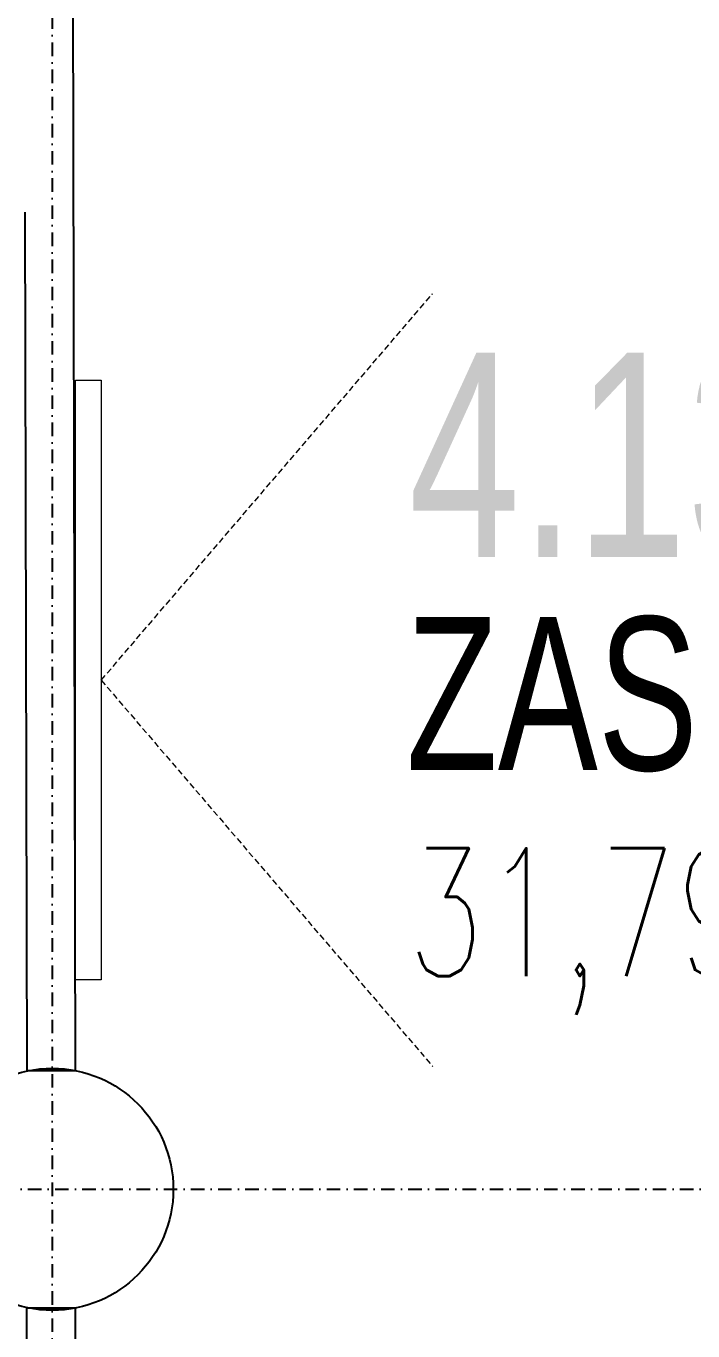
# Model space of a CAD drawing. Header units: millimetres. Extents: x -3035503 to 19821, y 792 to 235380.
# Drawn here: x -2941459 to -2940082, y 179293 to 181990 of the extents above; entities that cross this region are included whole.
import ezdxf

# ---------------------------------------------------------------- set-up
doc = ezdxf.new("R2010")
doc.units = ezdxf.units.MM
for name, pattern in [('AUSGEZOGEN', [0]), ('DD4', [0.8, 0.4, -0.2, 0, -0.2]), ('HIDDEN', [0.375, 0.25, -0.125])]:
    doc.linetypes.add(name, pattern=pattern)
for name, color, linetype in [('ARCH_F-02-CO', 251, 'Continuous'), ('ARCH_F-04-CO', 3, 'Continuous'), ('ARCH_F-06-CO', 2, 'Continuous'), ('ARCH_F-08-CO', 252, 'Continuous'), ('ARCH_N-02-CO', 251, 'Continuous'), ('ARCH_O-06-CO', 8, 'DD4'), ('ARCH_Z-06-CO', 252, 'Continuous'), ('ARCH_Z-08-CO', 252, 'Continuous')]:
    doc.layers.add(name, color=color, linetype=linetype)
doc.styles.add('Arial', font='arial.ttf', dxfattribs={"height": 220})
doc.styles.add('SIMPLEX', font='simplex.shx')

# ---------------------------------------------------------------- blocks, each defined once
blk = doc.blocks.new('T')
at = {"layer": 'ARCH_N-02-CO', "linetype": 'HIDDEN', "lineweight": 20, "ltscale": 50}
for q in [(-15414.4, -79795.5, -3800), (-15414.2, -81392.6, -3800)]:
    blk.add_line((-16098.9, -80594.2), q, dxfattribs=at)
at = {"layer": 'ARCH_N-02-CO', "linetype": 'AUSGEZOGEN', "lineweight": 20}
for p, q in [((-16152.2, -81213.7), (-16152.3, -79974.6)), ((-16152.3, -79974.6), (-16098.9, -79974.6)), ((-16098.9, -79974.6), (-16098.8, -81213.7)), ((-16098.8, -81213.7), (-16152.2, -81213.7))]:
    blk.add_line(p, q, dxfattribs=at)
blk = doc.blocks.new('MIST1')
at = {"style": 'Arial'}
blk.add_attdef('CISLO', (-0.309, 0), '', height=4, dxfattribs=at)
at = {"layer": 'ARCH_F-02-CO', "style": 'SIMPLEX'}
blk.add_attdef('PODLAHA', (0, -12.5), '', height=2.5, dxfattribs=at)
at = {"layer": 'ARCH_F-04-CO', "style": 'SIMPLEX'}
blk.add_attdef('PLOCHA', (0, -8.5), '', height=2.5, dxfattribs=at)
at = {"layer": 'ARCH_F-06-CO', "style": 'Arial'}
blk.add_attdef('MIST', (-0.309, -4.5), '', height=3, dxfattribs=at)

msp = doc.modelspace()

# ---------------------------------------------------------------- linework, layer by layer
at = {"layer": 'ARCH_O-06-CO', "linetype": 'DD4', "ltscale": 70}
msp.add_line((-2980444.6, 179585.8), (-2885768.5, 179585.8), dxfattribs=at)
msp.add_lwpolyline([(-2941404.8, 213652.3), (-2941404.8, 174539.3)], dxfattribs=at)
at = {"layer": 'ARCH_Z-06-CO'}
for p, q in [((-2941356.9, 179831.2), (-2941363.4, 183132.2)), ((-2941456.9, 179831.2), (-2941460.4, 181605.1)), ((-2941456.9, 179831.2), (-2941356.9, 179831.2)), ((-2941457.1, 178235.9), (-2941457.1, 179340.4)), ((-2941357.1, 179340.4), (-2941457.1, 179340.4)), ((-2941357.1, 178235.9), (-2941357.1, 179340.4))]:
    msp.add_line(p, q, dxfattribs=at)
at = {"layer": 'ARCH_Z-08-CO'}
msp.add_circle((-2941404.8, 179585.8), 250, dxfattribs=at)

# ---------------------------------------------------------------- block references
at = {"layer": 'ARCH_F-08-CO'}
ref = msp.add_blockref('MIST1', (-2938917.7, 180892.6), dxfattribs=dict(at, xscale=-126.72, yscale=126.72, zscale=126.72, rotation=359.9999999999997))
ref.add_attrib('CISLO', '4.13', (-2940668.3, 180892.6), dxfattribs={"layer": '0', "height": 422.4, "rotation": 0, "style": 'Arial', "width": 0.7})
ref.add_attrib('MIST', 'ZASEDACÍ MÍST.', (-2940673.8, 180452), dxfattribs={"layer": 'ARCH_F-06-CO', "height": 316.8, "rotation": 0, "style": 'Arial', "width": 0.7})
ref.add_attrib('PLOCHA', '31,79m2', (-2940671.3, 180026.6), dxfattribs={"layer": 'ARCH_F-04-CO', "height": 264, "rotation": 0, "style": 'SIMPLEX', "width": 0.7})
at = {"layer": 'ARCH_N-02-CO'}
msp.add_blockref('T', (-2925204.8, 261232.2), dxfattribs=at)

doc.saveas('drawing.dxf')
